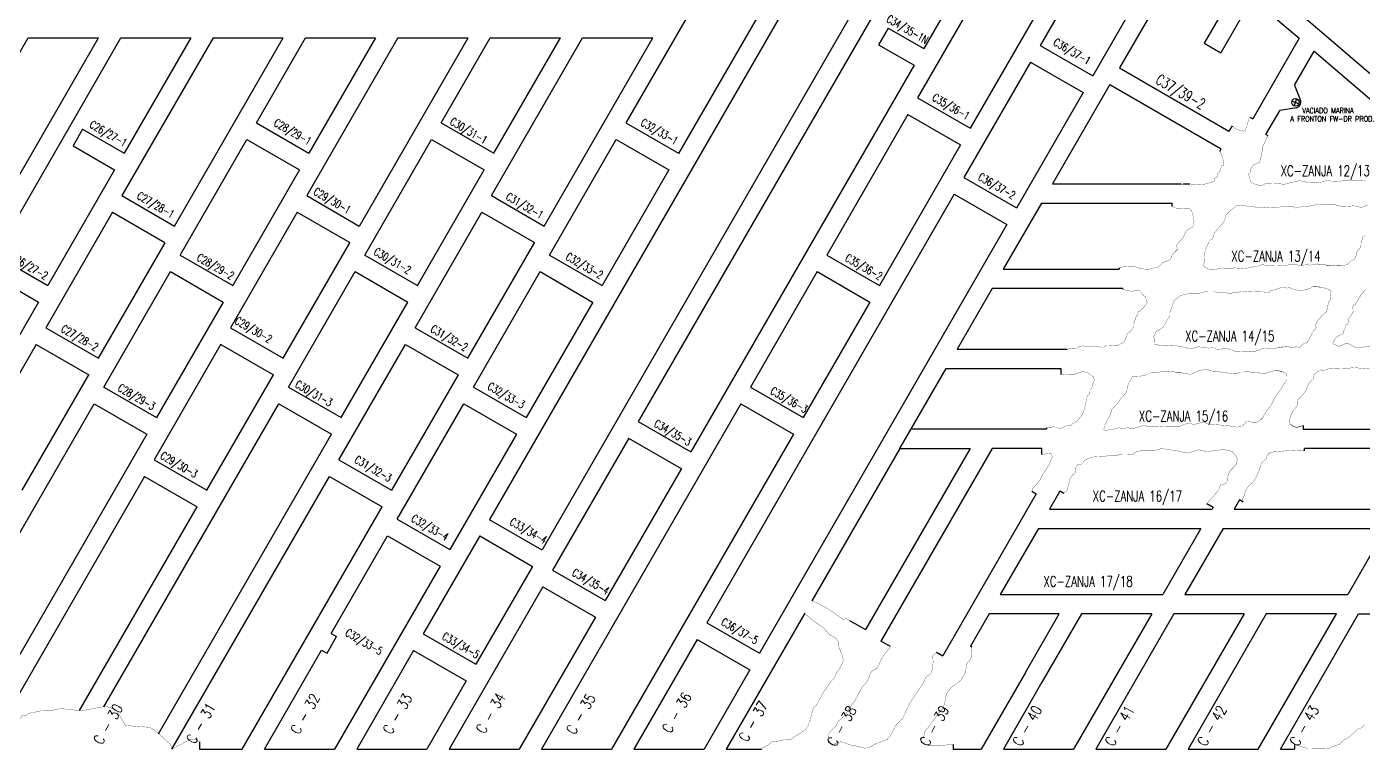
# Model space of a CAD drawing. Header units: millimetres. Extents: x -28 to 1943, y -5245 to 2752.
# Drawn here: x 1267.3 to 1517.8, y 2429.1 to 2564.6 of the extents above; entities that cross this region are included whole.
import ezdxf
from ezdxf.enums import TextEntityAlignment as Align

# ---------------------------------------------------------------- set-up
doc = ezdxf.new("R2010")
doc.units = ezdxf.units.MM
doc.linetypes.add('CONTINUA', pattern=[0])
doc.styles.add('ROMANS', font='romans.shx', dxfattribs={"width": 0.8})

msp = doc.modelspace()

# ---------------------------------------------------------------- linework, layer by layer
for points in [[(1296.342, 2746.615), (1537.438, 2540.119)], [(1296.342, 2746.615), (1537.438, 2540.119)], [(1427.503, 2629.538), (1379.595, 2546.558), (1389.457, 2540.864)], [(1427.503, 2629.538), (1379.595, 2546.558), (1389.457, 2540.864)], [(1436.307, 2621.997), (1389.463, 2540.861)], [(1436.307, 2621.997), (1389.463, 2540.861)], [(1439.088, 2619.615), (1353.987, 2472.216)], [(1439.088, 2619.615), (1353.987, 2472.216)], [(1447.896, 2612.071), (1363.86, 2466.516)], [(1447.896, 2612.071), (1363.86, 2466.516)], [(1450.677, 2609.689), (1381.912, 2490.584)], [(1450.677, 2609.689), (1381.912, 2490.584)], [(1459.485, 2602.146), (1435.442, 2560.503)], [(1459.485, 2602.146), (1435.442, 2560.503)], [(1462.266, 2599.763), (1434.26, 2551.255)], [(1462.266, 2599.763), (1434.26, 2551.255)], [(1471.074, 2592.22), (1444.132, 2545.555)], [(1471.074, 2592.22), (1444.132, 2545.555)], [(1473.856, 2589.837), (1457.25, 2561.076)], [(1473.856, 2589.837), (1457.25, 2561.076)], [(1485.445, 2579.911), (1472.146, 2556.878)], [(1485.445, 2579.911), (1472.146, 2556.878)], [(1477.659, 2573.626), (1467.122, 2555.376)], [(1477.659, 2573.626), (1467.122, 2555.376)], [(1494.253, 2572.367), (1488.001, 2561.538)], [(1494.253, 2572.367), (1488.001, 2561.538)], [(1497.035, 2569.985), (1491.119, 2559.738)], [(1497.035, 2569.985), (1491.119, 2559.738)], [(1497.035, 2569.985), (1505.848, 2562.436)], [(1497.035, 2569.985), (1505.848, 2562.436)], [(1428.774, 2564.353), (1426.974, 2561.235)], [(1428.774, 2564.353), (1426.974, 2561.235)], [(1428.774, 2564.353), (1435.437, 2560.506)], [(1428.774, 2564.353), (1435.437, 2560.506)], [(1250.403, 2532.836), (1267.538, 2562.515)], [(1250.403, 2532.836), (1267.538, 2562.515)], [(1260.293, 2527.126), (1280.724, 2562.515)], [(1260.293, 2527.126), (1280.724, 2562.515)], [(1261.37, 2521.791), (1284.881, 2562.515)], [(1261.37, 2521.791), (1284.881, 2562.515)], [(1267.538, 2562.515), (1280.724, 2562.515)], [(1267.538, 2562.515), (1280.724, 2562.515)], [(1284.881, 2562.515), (1298.033, 2562.515)], [(1284.881, 2562.515), (1298.033, 2562.515)], [(1302.19, 2562.515), (1285.108, 2532.927)], [(1302.19, 2562.515), (1285.108, 2532.927)], [(1298.033, 2562.515), (1285.534, 2540.864)], [(1298.033, 2562.515), (1285.534, 2540.864)], [(1294.982, 2527.227), (1315.355, 2562.515)], [(1294.982, 2527.227), (1315.355, 2562.515)], [(1302.19, 2562.515), (1315.355, 2562.515)], [(1302.19, 2562.515), (1315.355, 2562.515)], [(1310.303, 2546.564), (1319.512, 2562.515)], [(1310.303, 2546.564), (1319.512, 2562.515)], [(1319.512, 2562.515), (1332.674, 2562.515)], [(1319.512, 2562.515), (1332.674, 2562.515)], [(1336.831, 2562.515), (1319.749, 2532.928)], [(1336.831, 2562.515), (1319.749, 2532.928)], [(1332.674, 2562.515), (1320.174, 2540.865)], [(1332.674, 2562.515), (1320.174, 2540.865)], [(1329.624, 2527.226), (1349.997, 2562.515)], [(1329.624, 2527.226), (1349.997, 2562.515)], [(1336.831, 2562.515), (1349.997, 2562.515)], [(1336.831, 2562.515), (1349.997, 2562.515)], [(1344.945, 2546.563), (1354.154, 2562.515)], [(1344.945, 2546.563), (1354.154, 2562.515)], [(1354.154, 2562.515), (1367.318, 2562.515)], [(1354.154, 2562.515), (1367.318, 2562.515)], [(1354.392, 2532.926), (1371.475, 2562.515)], [(1354.392, 2532.926), (1371.475, 2562.515)], [(1354.818, 2540.863), (1367.318, 2562.515)], [(1354.818, 2540.863), (1367.318, 2562.515)], [(1364.274, 2527.221), (1384.65, 2562.515)], [(1364.274, 2527.221), (1384.65, 2562.515)], [(1371.475, 2562.515), (1384.65, 2562.515)], [(1371.475, 2562.515), (1384.65, 2562.515)], [(1426.974, 2561.235), (1433.637, 2557.388)], [(1426.974, 2561.235), (1433.637, 2557.388)], [(1457.244, 2561.079), (1467.122, 2555.376)], [(1457.244, 2561.079), (1467.122, 2555.376)], [(1488.001, 2561.538), (1491.125, 2559.735)], [(1488.001, 2561.538), (1491.125, 2559.735)], [(1505.848, 2562.436), (1497.119, 2547.318)], [(1505.848, 2562.436), (1497.119, 2547.318)], [(1504.925, 2553.639), (1508.629, 2560.054)], [(1504.925, 2553.639), (1508.629, 2560.054)], [(1508.629, 2560.054), (1529.027, 2542.584)], [(1508.629, 2560.054), (1529.027, 2542.584)], [(1433.642, 2557.385), (1391.784, 2484.884)], [(1433.642, 2557.385), (1391.784, 2484.884)], [(1455.45, 2557.958), (1442.95, 2536.307)], [(1455.45, 2557.958), (1442.95, 2536.307)], [(1455.444, 2557.961), (1465.323, 2552.258)], [(1455.444, 2557.961), (1465.323, 2552.258)], [(1470.346, 2553.76), (1459.582, 2535.115)], [(1470.346, 2553.76), (1459.582, 2535.115)], [(1504.925, 2553.639), (1506.05, 2550.787)], [(1504.925, 2553.639), (1506.05, 2550.787)], [(1434.258, 2551.256), (1444.13, 2545.556)], [(1434.258, 2551.256), (1444.13, 2545.556)], [(1465.323, 2552.258), (1452.823, 2530.607)], [(1465.323, 2552.258), (1452.823, 2530.607)], [(1504.863, 2549.767), (1505.377, 2551.069)], [(1504.863, 2549.767), (1505.377, 2551.069)], [(1502.231, 2548.974), (1505.337, 2549.442)], [(1502.231, 2548.974), (1505.337, 2549.442)], [(1505.771, 2550.161), (1504.469, 2550.674)], [(1505.771, 2550.161), (1504.469, 2550.674)], [(1432.46, 2548.137), (1417.249, 2521.791)], [(1432.46, 2548.137), (1417.249, 2521.791)], [(1432.458, 2548.139), (1442.33, 2542.439)], [(1432.458, 2548.139), (1442.33, 2542.439)], [(1277.739, 2545.364), (1275.939, 2542.247)], [(1277.739, 2545.364), (1275.939, 2542.247)], [(1277.739, 2545.364), (1285.534, 2540.864)], [(1277.739, 2545.364), (1285.534, 2540.864)], [(1296.003, 2521.796), (1308.503, 2543.446)], [(1296.003, 2521.796), (1308.503, 2543.446)], [(1330.645, 2521.795), (1343.145, 2543.446)], [(1330.645, 2521.795), (1343.145, 2543.446)], [(1365.295, 2521.79), (1377.795, 2543.441)], [(1365.295, 2521.79), (1377.795, 2543.441)], [(1377.785, 2543.446), (1387.657, 2537.746)], [(1377.785, 2543.446), (1387.657, 2537.746)], [(1275.939, 2542.247), (1283.734, 2537.746)], [(1275.939, 2542.247), (1283.734, 2537.746)], [(1442.332, 2542.437), (1427.121, 2516.092)], [(1442.332, 2542.437), (1427.121, 2516.092)], [(1283.734, 2537.747), (1271.234, 2516.096)], [(1283.734, 2537.747), (1271.234, 2516.096)], [(1318.374, 2537.747), (1305.874, 2516.096)], [(1318.374, 2537.747), (1305.874, 2516.096)], [(1340.518, 2516.095), (1353.018, 2537.746)], [(1340.518, 2516.095), (1353.018, 2537.746)], [(1387.663, 2537.743), (1375.163, 2516.093)], [(1387.663, 2537.743), (1375.163, 2516.093)], [(1442.95, 2536.307), (1452.817, 2530.611)], [(1442.95, 2536.307), (1452.817, 2530.611)], [(1285.108, 2532.927), (1294.971, 2527.233)], [(1285.108, 2532.927), (1294.971, 2527.233)], [(1354.38, 2532.933), (1364.253, 2527.233)], [(1354.38, 2532.933), (1364.253, 2527.233)], [(1441.15, 2533.19), (1394.756, 2452.833)], [(1441.15, 2533.19), (1394.756, 2452.833)], [(1441.15, 2533.19), (1451.017, 2527.493)], [(1441.15, 2533.19), (1451.017, 2527.493)], [(1457.504, 2531.515), (1450.345, 2519.115)], [(1457.504, 2531.515), (1450.345, 2519.115)], [(1283.308, 2529.81), (1270.809, 2508.16)], [(1283.308, 2529.81), (1270.809, 2508.16)], [(1283.308, 2529.81), (1293.173, 2524.114)], [(1283.308, 2529.81), (1293.173, 2524.114)], [(1317.949, 2529.81), (1305.449, 2508.16)], [(1317.949, 2529.81), (1305.449, 2508.16)], [(1340.093, 2508.159), (1352.592, 2529.808)], [(1340.093, 2508.159), (1352.592, 2529.808)], [(1352.58, 2529.815), (1362.453, 2524.115)], [(1352.58, 2529.815), (1362.453, 2524.115)], [(1451.023, 2527.489), (1404.629, 2447.133)], [(1451.023, 2527.489), (1404.629, 2447.133)], [(1280.683, 2502.459), (1293.182, 2524.109)], [(1280.683, 2502.459), (1293.182, 2524.109)], [(1315.324, 2502.459), (1327.824, 2524.109)], [(1315.324, 2502.459), (1327.824, 2524.109)], [(1349.974, 2502.454), (1362.474, 2524.103)], [(1349.974, 2502.454), (1362.474, 2524.103)], [(1261.362, 2521.796), (1271.234, 2516.096)], [(1261.362, 2521.796), (1271.234, 2516.096)], [(1330.644, 2521.796), (1340.516, 2516.096)], [(1330.644, 2521.796), (1340.516, 2516.096)], [(1417.247, 2521.793), (1427.12, 2516.093)], [(1417.247, 2521.793), (1427.12, 2516.093)], [(1259.562, 2518.678), (1269.434, 2512.978)], [(1259.562, 2518.678), (1269.434, 2512.978)], [(1281.703, 2497.027), (1294.203, 2518.678)], [(1281.703, 2497.027), (1294.203, 2518.678)], [(1316.345, 2497.027), (1328.845, 2518.677)], [(1316.345, 2497.027), (1328.845, 2518.677)], [(1328.844, 2518.678), (1338.716, 2512.978)], [(1328.844, 2518.678), (1338.716, 2512.978)], [(1350.995, 2497.021), (1363.495, 2518.672)], [(1350.995, 2497.021), (1363.495, 2518.672)], [(1415.449, 2518.674), (1402.949, 2497.023)], [(1415.449, 2518.674), (1402.949, 2497.023)], [(1415.447, 2518.675), (1425.32, 2512.975)], [(1415.447, 2518.675), (1425.32, 2512.975)], [(1450.344, 2519.115), (1472.043, 2519.115)], [(1450.344, 2519.115), (1472.043, 2519.115)], [(1472.043, 2519.363), (1472.043, 2519.115)], [(1472.043, 2519.363), (1472.043, 2519.115)], [(1448.266, 2515.515), (1441.684, 2504.115)], [(1448.266, 2515.515), (1441.684, 2504.115)], [(1269.434, 2512.978), (1256.934, 2491.328)], [(1269.434, 2512.978), (1256.934, 2491.328)], [(1304.074, 2512.979), (1291.574, 2491.328)], [(1304.074, 2512.979), (1291.574, 2491.328)], [(1326.218, 2491.327), (1338.718, 2512.977)], [(1326.218, 2491.327), (1338.718, 2512.977)], [(1373.363, 2512.975), (1360.863, 2491.324)], [(1373.363, 2512.975), (1360.863, 2491.324)], [(1425.321, 2512.974), (1412.821, 2491.323)], [(1425.321, 2512.974), (1412.821, 2491.323)], [(1340.091, 2508.16), (1349.964, 2502.46)], [(1340.091, 2508.16), (1349.964, 2502.46)], [(1269.009, 2505.042), (1256.509, 2483.393)], [(1269.009, 2505.042), (1256.509, 2483.393)], [(1303.649, 2505.043), (1291.15, 2483.393)], [(1303.649, 2505.043), (1291.15, 2483.393)], [(1325.794, 2483.392), (1338.293, 2505.041)], [(1325.794, 2483.392), (1338.293, 2505.041)], [(1338.291, 2505.042), (1348.164, 2499.342)], [(1338.291, 2505.042), (1348.164, 2499.342)], [(1441.683, 2504.115), (1462.313, 2504.115)], [(1441.683, 2504.115), (1462.313, 2504.115)], [(1459.908, 2504.157), (1459.908, 2504.115)], [(1459.908, 2504.157), (1459.908, 2504.115)], [(1266.383, 2477.692), (1278.883, 2499.342)], [(1266.383, 2477.692), (1278.883, 2499.342)], [(1301.025, 2477.692), (1313.524, 2499.341)], [(1301.025, 2477.692), (1313.524, 2499.341)], [(1335.675, 2477.687), (1348.174, 2499.336)], [(1335.675, 2477.687), (1348.174, 2499.336)], [(1430.946, 2485.515), (1439.605, 2500.515)], [(1430.946, 2485.515), (1439.605, 2500.515)], [(1439.605, 2500.515), (1461.208, 2500.515)], [(1439.605, 2500.515), (1461.208, 2500.515)], [(1461.208, 2499.413), (1461.208, 2500.515)], [(1461.208, 2499.413), (1461.208, 2500.515)], [(1281.703, 2497.027), (1291.575, 2491.327)], [(1281.703, 2497.027), (1291.575, 2491.327)], [(1316.344, 2497.027), (1326.216, 2491.327)], [(1316.344, 2497.027), (1326.216, 2491.327)], [(1402.947, 2497.024), (1412.82, 2491.324)], [(1402.947, 2497.024), (1412.82, 2491.324)], [(1242.506, 2429.135), (1279.903, 2493.909)], [(1242.506, 2429.135), (1279.903, 2493.909)], [(1279.903, 2493.91), (1289.775, 2488.21)], [(1279.903, 2493.91), (1289.775, 2488.21)], [(1281.739, 2437.088), (1314.545, 2493.909)], [(1281.739, 2437.088), (1314.545, 2493.909)], [(1314.544, 2493.91), (1324.416, 2488.21)], [(1314.544, 2493.91), (1324.416, 2488.21)], [(1336.695, 2472.253), (1349.195, 2493.904)], [(1336.695, 2472.253), (1349.195, 2493.904)], [(1401.149, 2493.905), (1363.755, 2429.136)], [(1401.149, 2493.905), (1363.755, 2429.136)], [(1401.147, 2493.907), (1411.02, 2488.207)], [(1401.147, 2493.907), (1411.02, 2488.207)], [(1381.907, 2490.587), (1391.78, 2484.887)], [(1381.907, 2490.587), (1391.78, 2484.887)], [(1289.774, 2488.21), (1255.963, 2429.647)], [(1289.774, 2488.21), (1255.963, 2429.647)], [(1291.969, 2432.005), (1324.418, 2488.209)], [(1291.969, 2432.005), (1324.418, 2488.209)], [(1359.063, 2488.207), (1346.563, 2466.556)], [(1359.063, 2488.207), (1346.563, 2466.556)], [(1380.112, 2487.466), (1365.812, 2462.698)], [(1380.112, 2487.466), (1365.812, 2462.698)], [(1411.021, 2488.206), (1376.918, 2429.136)], [(1411.021, 2488.206), (1376.918, 2429.136)], [(1380.107, 2487.469), (1389.98, 2481.769)], [(1380.107, 2487.469), (1389.98, 2481.769)], [(1325.792, 2483.393), (1335.665, 2477.693)], [(1325.792, 2483.393), (1335.665, 2477.693)], [(1430.946, 2485.515), (1414.449, 2456.943)], [(1430.946, 2485.515), (1414.449, 2456.943)], [(1444.109, 2485.515), (1424.49, 2451.535)], [(1444.109, 2485.515), (1424.49, 2451.535)], [(1448.266, 2485.515), (1427.408, 2449.388)], [(1448.266, 2485.515), (1427.408, 2449.388)], [(1430.946, 2485.515), (1444.109, 2485.515)], [(1430.946, 2485.515), (1444.109, 2485.515)], [(1389.984, 2481.766), (1375.684, 2456.998)], [(1389.984, 2481.766), (1375.684, 2456.998)], [(1289.35, 2480.275), (1260.61, 2430.495)], [(1289.35, 2480.275), (1260.61, 2430.495)], [(1323.992, 2480.275), (1333.865, 2474.575)], [(1323.992, 2480.275), (1333.865, 2474.575)], [(1277.172, 2436.376), (1299.225, 2474.574)], [(1277.172, 2436.376), (1299.225, 2474.574)], [(1307.645, 2429.136), (1333.875, 2474.569)], [(1307.645, 2429.136), (1333.875, 2474.569)], [(1336.685, 2472.259), (1346.557, 2466.559)], [(1336.685, 2472.259), (1346.557, 2466.559)], [(1353.982, 2472.219), (1363.855, 2466.519)], [(1353.982, 2472.219), (1363.855, 2466.519)], [(1324.32, 2450.819), (1334.895, 2469.135)], [(1324.32, 2450.819), (1334.895, 2469.135)], [(1334.885, 2469.141), (1344.757, 2463.441)], [(1334.885, 2469.141), (1344.757, 2463.441)], [(1352.187, 2469.098), (1341.587, 2450.738)], [(1352.187, 2469.098), (1341.587, 2450.738)], [(1352.182, 2469.101), (1362.055, 2463.401)], [(1352.182, 2469.101), (1362.055, 2463.401)], [(1456.925, 2470.515), (1449.766, 2458.115)], [(1456.925, 2470.515), (1449.766, 2458.115)], [(1344.763, 2463.438), (1324.958, 2429.136)], [(1344.763, 2463.438), (1324.958, 2429.136)], [(1362.06, 2463.398), (1351.46, 2445.039)], [(1362.06, 2463.398), (1351.46, 2445.039)], [(1365.807, 2462.7), (1375.68, 2457)], [(1365.807, 2462.7), (1375.68, 2457)], [(1364.012, 2459.58), (1346.435, 2429.136)], [(1364.012, 2459.58), (1346.435, 2429.136)], [(1364.012, 2459.58), (1373.884, 2453.88)], [(1364.012, 2459.58), (1373.884, 2453.88)], [(1449.766, 2458.115), (1480.25, 2458.115)], [(1449.766, 2458.115), (1480.25, 2458.115)], [(1373.884, 2453.88), (1359.598, 2429.136)], [(1373.884, 2453.88), (1359.598, 2429.136)], [(1413.113, 2454.628), (1398.395, 2429.137)], [(1413.113, 2454.628), (1398.395, 2429.137)], [(1421.509, 2453.256), (1424.49, 2451.535)], [(1421.509, 2453.256), (1424.49, 2451.535)], [(1447.688, 2454.515), (1444.177, 2448.434)], [(1447.688, 2454.515), (1444.177, 2448.434)], [(1460.851, 2454.515), (1447.688, 2454.515)], [(1460.851, 2454.515), (1447.688, 2454.515)], [(1454.478, 2443.478), (1460.851, 2454.515)], [(1454.478, 2443.478), (1460.851, 2454.515)], [(1465.007, 2454.515), (1457.596, 2441.678)], [(1465.007, 2454.515), (1457.596, 2441.678)], [(1478.176, 2454.515), (1463.521, 2429.137)], [(1478.176, 2454.515), (1463.521, 2429.137)], [(1478.176, 2454.515), (1465.007, 2454.515)], [(1478.176, 2454.515), (1465.007, 2454.515)], [(1482.329, 2454.515), (1467.677, 2429.137)], [(1482.329, 2454.515), (1467.677, 2429.137)], [(1324.31, 2450.825), (1325.36, 2450.219)], [(1324.31, 2450.825), (1325.36, 2450.219)], [(1341.582, 2450.741), (1351.455, 2445.041)], [(1341.582, 2450.741), (1351.455, 2445.041)], [(1394.756, 2452.834), (1404.628, 2447.134)], [(1394.756, 2452.834), (1404.628, 2447.134)], [(1394.756, 2452.833), (1404.628, 2447.134)], [(1394.756, 2452.833), (1404.628, 2447.134)], [(1323.56, 2447.101), (1325.36, 2450.219)], [(1323.56, 2447.101), (1325.36, 2450.219)], [(1392.956, 2449.716), (1381.075, 2429.137)], [(1392.956, 2449.716), (1381.075, 2429.137)], [(1392.956, 2449.716), (1402.828, 2444.016)], [(1392.956, 2449.716), (1402.828, 2444.016)], [(1392.956, 2449.716), (1402.828, 2444.016)], [(1392.956, 2449.716), (1402.828, 2444.016)], [(1429.187, 2448.361), (1427.408, 2449.388)], [(1429.187, 2448.361), (1427.408, 2449.388)], [(1444.467, 2448.266), (1444.177, 2448.434)], [(1444.467, 2448.266), (1444.177, 2448.434)], [(1311.802, 2429.136), (1322.52, 2447.701)], [(1311.802, 2429.136), (1322.52, 2447.701)], [(1322.51, 2447.708), (1323.56, 2447.101)], [(1322.51, 2447.708), (1323.56, 2447.101)], [(1339.787, 2447.621), (1329.115, 2429.136)], [(1339.787, 2447.621), (1329.115, 2429.136)], [(1339.782, 2447.624), (1349.655, 2441.924)], [(1339.782, 2447.624), (1349.655, 2441.924)], [(1437.821, 2447.303), (1438.981, 2446.634)], [(1437.821, 2447.303), (1438.981, 2446.634)], [(1402.829, 2444.016), (1394.239, 2429.137)], [(1402.829, 2444.016), (1394.239, 2429.137)], [(1454.478, 2443.478), (1446.199, 2429.137)], [(1454.478, 2443.478), (1446.199, 2429.137)], [(1349.66, 2441.921), (1342.278, 2429.136)], [(1349.66, 2441.921), (1342.278, 2429.136)], [(1457.596, 2441.678), (1450.356, 2429.137)], [(1457.596, 2441.678), (1450.356, 2429.137)], [(1299.676, 2430.496), (1299.676, 2429.136)], [(1299.676, 2430.496), (1299.676, 2429.136)], [(1299.676, 2429.136), (1307.645, 2429.136)], [(1299.676, 2429.136), (1307.645, 2429.136)], [(1311.802, 2429.136), (1324.958, 2429.136)], [(1311.802, 2429.136), (1324.958, 2429.136)], [(1329.115, 2429.136), (1342.278, 2429.136)], [(1329.115, 2429.136), (1342.278, 2429.136)], [(1346.435, 2429.136), (1359.598, 2429.136)], [(1346.435, 2429.136), (1359.598, 2429.136)], [(1363.755, 2429.136), (1376.918, 2429.136)], [(1363.755, 2429.136), (1376.918, 2429.136)], [(1381.075, 2429.137), (1394.239, 2429.137)], [(1381.075, 2429.137), (1394.239, 2429.137)], [(1398.395, 2429.137), (1404.993, 2429.137)], [(1398.395, 2429.137), (1404.993, 2429.137)], [(1404.993, 2429.193), (1404.993, 2429.137)], [(1404.993, 2429.193), (1404.993, 2429.137)], [(1440.971, 2430.016), (1440.971, 2429.137)], [(1440.971, 2430.016), (1440.971, 2429.137)], [(1440.971, 2429.137), (1446.199, 2429.137)], [(1440.971, 2429.137), (1446.199, 2429.137)], [(1450.356, 2429.137), (1463.521, 2429.137)], [(1450.356, 2429.137), (1463.521, 2429.137)], [(1467.677, 2429.137), (1480.844, 2429.137)], [(1467.677, 2429.137), (1480.844, 2429.137)]]:
    msp.add_lwpolyline(points)
at = {"linetype": 'Continuous'}
for points in [[(1472.144, 2556.879), (1492.66, 2545.034)], [(1472.144, 2556.879), (1492.66, 2545.034)], [(1470.344, 2553.761), (1491.182, 2541.73)], [(1470.344, 2553.761), (1491.182, 2541.73)], [(1499.578, 2544.378), (1502.231, 2548.974)], [(1499.578, 2544.378), (1502.231, 2548.974)], [(1493.242, 2546.042), (1492.66, 2545.034)], [(1493.242, 2546.042), (1492.66, 2545.034)], [(1496.593, 2547.621), (1497.119, 2547.318)], [(1496.593, 2547.621), (1497.119, 2547.318)], [(1500.012, 2544.128), (1499.578, 2544.378)], [(1500.012, 2544.128), (1499.578, 2544.378)], [(1490.915, 2541.267), (1491.182, 2541.73)], [(1490.915, 2541.267), (1491.182, 2541.73)], [(1459.582, 2535.115), (1483.689, 2535.115)], [(1459.582, 2535.115), (1483.689, 2535.115)], [(1483.689, 2535.03), (1483.689, 2535.115)], [(1483.689, 2535.03), (1483.689, 2535.115)], [(1484.081, 2535.115), (1485.335, 2535.115)], [(1484.081, 2535.115), (1485.335, 2535.115)], [(1457.504, 2531.515), (1481.981, 2531.515)], [(1457.504, 2531.515), (1481.981, 2531.515)], [(1481.981, 2530.899), (1481.981, 2531.515)], [(1481.981, 2530.899), (1481.981, 2531.515)], [(1472.768, 2515.515), (1448.266, 2515.515)], [(1472.768, 2515.515), (1448.266, 2515.515)], [(1472.768, 2515.36), (1472.768, 2515.515)], [(1472.768, 2515.36), (1472.768, 2515.515)], [(1458.477, 2489.115), (1433.024, 2489.115)], [(1458.477, 2489.115), (1433.024, 2489.115)], [(1458.477, 2489.354), (1458.477, 2489.115)], [(1458.477, 2489.354), (1458.477, 2489.115)], [(1506.564, 2489.806), (1506.564, 2489.115)], [(1506.564, 2489.806), (1506.564, 2489.115)], [(1506.564, 2489.115), (1519.095, 2489.115)], [(1506.564, 2489.115), (1519.095, 2489.115)], [(1457.584, 2485.515), (1448.266, 2485.515)], [(1457.584, 2485.515), (1448.266, 2485.515)], [(1457.584, 2484.385), (1457.584, 2485.515)], [(1457.584, 2484.385), (1457.584, 2485.515)], [(1506.82, 2485.083), (1506.82, 2485.515)], [(1519.856, 2485.515), (1506.82, 2485.515)], [(1506.82, 2485.083), (1506.82, 2485.515)], [(1519.856, 2485.515), (1506.82, 2485.515)], [(1294.469, 2429.136), (1323.994, 2480.274)], [(1294.469, 2429.136), (1323.994, 2480.274)], [(1456.517, 2477.008), (1438.981, 2446.634)], [(1456.517, 2477.008), (1438.981, 2446.634)], [(1455.703, 2477.478), (1456.517, 2477.008)], [(1455.703, 2477.478), (1456.517, 2477.008)], [(1460.976, 2477.53), (1459.004, 2474.115)], [(1460.976, 2477.53), (1459.004, 2474.115)], [(1461.726, 2477.097), (1460.976, 2477.53)], [(1461.726, 2477.097), (1460.976, 2477.53)], [(1494.655, 2475.865), (1493.645, 2474.115)], [(1494.655, 2475.865), (1493.645, 2474.115)], [(1495.341, 2475.469), (1494.655, 2475.865)], [(1495.341, 2475.469), (1494.655, 2475.865)], [(1459.004, 2474.115), (1489.488, 2474.115)], [(1459.004, 2474.115), (1489.488, 2474.115)], [(1488.512, 2475.193), (1489.711, 2474.501)], [(1488.512, 2475.193), (1489.711, 2474.501)], [(1489.711, 2474.501), (1489.488, 2474.115)], [(1489.711, 2474.501), (1489.488, 2474.115)], [(1493.645, 2474.115), (1524.138, 2474.115)], [(1493.645, 2474.115), (1524.138, 2474.115)], [(1456.925, 2470.515), (1487.409, 2470.515)], [(1456.925, 2470.515), (1487.409, 2470.515)], [(1487.409, 2470.515), (1480.25, 2458.115)], [(1487.409, 2470.515), (1480.25, 2458.115)], [(1491.566, 2470.515), (1484.407, 2458.115)], [(1491.566, 2470.515), (1484.407, 2458.115)], [(1491.566, 2470.515), (1522.059, 2470.515)], [(1491.566, 2470.515), (1522.059, 2470.515)], [(1522.059, 2470.515), (1514.946, 2458.115)], [(1522.059, 2470.515), (1514.946, 2458.115)], [(1484.407, 2458.115), (1514.946, 2458.115)], [(1484.407, 2458.115), (1514.946, 2458.115)], [(1495.496, 2454.515), (1480.844, 2429.137)], [(1495.496, 2454.515), (1480.844, 2429.137)], [(1495.496, 2454.515), (1482.329, 2454.515)], [(1495.496, 2454.515), (1482.329, 2454.515)], [(1499.653, 2454.515), (1485.001, 2429.137)], [(1499.653, 2454.515), (1485.001, 2429.137)], [(1498.161, 2429.138), (1512.813, 2454.515)], [(1498.161, 2429.138), (1512.813, 2454.515)], [(1512.813, 2454.515), (1499.653, 2454.515)], [(1512.813, 2454.515), (1499.653, 2454.515)], [(1502.318, 2429.138), (1516.97, 2454.515)], [(1502.318, 2429.138), (1516.97, 2454.515)], [(1516.97, 2454.515), (1525.56, 2454.515)], [(1516.97, 2454.515), (1525.56, 2454.515)], [(1485.001, 2429.138), (1498.161, 2429.138)], [(1485.001, 2429.138), (1498.161, 2429.138)], [(1502.318, 2429.138), (1504.931, 2429.138)], [(1502.318, 2429.138), (1504.931, 2429.138)], [(1504.931, 2429.982), (1504.931, 2429.138)], [(1504.931, 2429.982), (1504.931, 2429.138)]]:
    msp.add_lwpolyline(points, dxfattribs=at)
msp.add_lwpolyline([(1505.2, 2549.421, 0.5045119), (1506.05, 2550.787)], format="xyb")
msp.add_lwpolyline([(1505.2, 2549.421, 0.5045119), (1506.05, 2550.787)], format="xyb")
at = {"linetype": 'CONTINUA'}
for points in [[(1310.303, 2546.564), (1320.175, 2540.864)], [(1310.303, 2546.564), (1320.175, 2540.864)], [(1344.944, 2546.564), (1354.816, 2540.864)], [(1344.944, 2546.564), (1354.816, 2540.864)], [(1308.503, 2543.446), (1318.375, 2537.746)], [(1308.503, 2543.446), (1318.375, 2537.746)], [(1343.144, 2543.446), (1353.016, 2537.746)], [(1343.144, 2543.446), (1353.016, 2537.746)], [(1319.739, 2532.933), (1329.612, 2527.233)], [(1319.739, 2532.933), (1329.612, 2527.233)], [(1317.939, 2529.815), (1327.812, 2524.115)], [(1317.939, 2529.815), (1327.812, 2524.115)], [(1296.003, 2521.796), (1305.875, 2516.096)], [(1296.003, 2521.796), (1305.875, 2516.096)], [(1365.285, 2521.796), (1375.157, 2516.096)], [(1365.285, 2521.796), (1375.157, 2516.096)], [(1294.203, 2518.678), (1304.075, 2512.978)], [(1294.203, 2518.678), (1304.075, 2512.978)], [(1363.485, 2518.678), (1373.357, 2512.978)], [(1363.485, 2518.678), (1373.357, 2512.978)], [(1270.809, 2508.16), (1280.682, 2502.46)], [(1270.809, 2508.16), (1280.682, 2502.46)], [(1305.45, 2508.16), (1315.323, 2502.46)], [(1305.45, 2508.16), (1315.323, 2502.46)], [(1269.009, 2505.042), (1278.882, 2499.342)], [(1269.009, 2505.042), (1278.882, 2499.342)], [(1303.65, 2505.042), (1313.523, 2499.342)], [(1303.65, 2505.042), (1313.523, 2499.342)], [(1350.995, 2497.021), (1360.868, 2491.321)], [(1350.995, 2497.021), (1360.868, 2491.321)], [(1349.185, 2493.91), (1359.057, 2488.21)], [(1349.185, 2493.91), (1359.057, 2488.21)], [(1291.151, 2483.393), (1301.024, 2477.693)], [(1291.151, 2483.393), (1301.024, 2477.693)], [(1289.351, 2480.275), (1299.224, 2474.575)], [(1289.351, 2480.275), (1299.224, 2474.575)]]:
    msp.add_lwpolyline(points, dxfattribs=at)
at = {"color": 5, "linetype": 'Continuous', "const_width": 0.05}
for points in [[(1493.242, 2546.042), (1493.983, 2545.402), (1494.748, 2545.181), (1495.426, 2545.015), (1495.677, 2545.216), (1495.911, 2545.728), (1496.204, 2546.72), (1496.419, 2547.29), (1496.593, 2547.621)], [(1500.012, 2544.128), (1499.706, 2543.806), (1499.483, 2543.11), (1498.959, 2542.1), (1498.939, 2541.482), (1498.793, 2540.833), (1498.698, 2540.355), (1498.373, 2539.159), (1497.234, 2538.682), (1496.747, 2537.955), (1496.727, 2537.196), (1496.302, 2537.04)], [(1490.515, 2536.533), (1490.594, 2537.097), (1491.071, 2537.649), (1491.236, 2538.534), (1491.715, 2538.694), (1491.572, 2539.56), (1491.351, 2540.437), (1490.915, 2541.267)], [(1487.118, 2535.017), (1488.143, 2535.102), (1488.959, 2535.321), (1489.546, 2535.481), (1489.973, 2535.715), (1489.945, 2536.115), (1490.515, 2536.533)], [(1496.302, 2537.04), (1496.493, 2536.391), (1496.579, 2536.006), (1496.783, 2535.456), (1497.327, 2535.156), (1497.881, 2534.959), (1498.362, 2534.854), (1498.99, 2534.797)], [(1487.118, 2535.017), (1485.93, 2535.089), (1484.292, 2535.161), (1483.689, 2535.03)], [(1518.203, 2535.757), (1517.116, 2535.679), (1516.571, 2535.85), (1515.555, 2535.667), (1514.919, 2535.759), (1514.182, 2535.791), (1513.238, 2535.543), (1511.903, 2535.615), (1511.015, 2535.814), (1510.295, 2535.525), (1509.082, 2535.348), (1508.46, 2535.317), (1507.812, 2535.303), (1505.916, 2535.756), (1505.586, 2535.644), (1504.555, 2535.436), (1503.608, 2535.225), (1503.084, 2535.063), (1501.04, 2535.24), (1499.597, 2535.204), (1499.282, 2535.088), (1498.99, 2534.797)], [(1485.247, 2530.5), (1484.712, 2530.527), (1483.299, 2530.442), (1483.026, 2530.463), (1482.256, 2530.814), (1481.981, 2530.899)], [(1498.888, 2530.609), (1496.973, 2530.87), (1494.607, 2531.155), (1493.865, 2530.946), (1493.367, 2530.466), (1492.49, 2529.732), (1492.079, 2529.258), (1491.946, 2528.612), (1491.843, 2528.306), (1491.555, 2527.88), (1490.119, 2526.128), (1489.946, 2526.018), (1489.599, 2524.864), (1489.093, 2524.625)], [(1498.888, 2530.609), (1500.684, 2530.756), (1500.863, 2530.627), (1502.598, 2530.864), (1502.739, 2530.785), (1503.847, 2530.972), (1504.357, 2530.951), (1504.799, 2530.819), (1505.133, 2530.598), (1506.716, 2530.99), (1507.447, 2530.939), (1508.876, 2531.207), (1509.142, 2531.155), (1509.691, 2531.296), (1510.104, 2531.211), (1510.616, 2531.211), (1511.614, 2531.214), (1512.637, 2531.205), (1512.996, 2531.082), (1513.932, 2530.888), (1514.523, 2530.907), (1515.272, 2530.944), (1515.92, 2531.026), (1516.297, 2530.975), (1516.797, 2530.873), (1517.334, 2530.724), (1517.549, 2530.711), (1518.672, 2531.198)], [(1485.912, 2527.318), (1486.123, 2528.139), (1486.04, 2528.502), (1485.926, 2529.134), (1485.789, 2529.723), (1485.499, 2530.326), (1485.247, 2530.5)], [(1485.912, 2527.318), (1485.924, 2527.154), (1484.944, 2526.515), (1484.615, 2526.293), (1483.979, 2524.87), (1483.815, 2524.761), (1482.79, 2523.649), (1483.006, 2522.855), (1482.616, 2522.472), (1482.138, 2521.879), (1481.605, 2520.911), (1480.985, 2520.606), (1480.332, 2520.423), (1479.785, 2519.928), (1479.349, 2519.49), (1478.603, 2519.37), (1477.685, 2519.133), (1476.766, 2519.167), (1476.119, 2519.251), (1474.547, 2519.748), (1474.366, 2519.658), (1472.843, 2519.551), (1472.043, 2519.363)], [(1489.093, 2524.625), (1488.581, 2523.585), (1488.232, 2522.677), (1488.051, 2522.047), (1488.118, 2521.681), (1488.062, 2520.606), (1487.88, 2520.111), (1487.948, 2519.748), (1488.081, 2519.542), (1488.208, 2519.452), (1489.306, 2519.016), (1489.765, 2519.023), (1491.377, 2519.374), (1491.684, 2519.339)], [(1518.211, 2525.492), (1517.809, 2525.166), (1517.77, 2525.148), (1517.42, 2523.987), (1517.381, 2523.252), (1517.235, 2523.195), (1517.185, 2523.015), (1516.905, 2522.757), (1516.714, 2522.595), (1516.496, 2521.923), (1516.516, 2521.791), (1516.357, 2521.349), (1516.082, 2520.998), (1516.027, 2520.967), (1515.499, 2520.626), (1514.82, 2519.997), (1514.767, 2519.95), (1513.644, 2519.803), (1512.682, 2519.884), (1512.03, 2519.731), (1510.626, 2519.965), (1509.144, 2520.102)], [(1513.504, 2519.839), (1513.241, 2519.909), (1512.617, 2519.864), (1511.75, 2519.731), (1511.407, 2519.776), (1510.407, 2520), (1509.634, 2520.029), (1509.213, 2520.139), (1508.328, 2519.978), (1507.952, 2519.89), (1507.321, 2519.979), (1506.143, 2519.83), (1505.138, 2520.018), (1505.092, 2520), (1504.42, 2520.092), (1504.286, 2520.039), (1503.264, 2519.841), (1502.959, 2519.876), (1501.64, 2519.792), (1500.409, 2519.823), (1500.203, 2519.797), (1499.249, 2519.926), (1498.822, 2519.97), (1498.522, 2519.87), (1497.924, 2519.66), (1497.746, 2519.712), (1497.072, 2519.493), (1496.932, 2519.564), (1495.754, 2519.263), (1495.552, 2519.227), (1494.298, 2519.348), (1493.518, 2519.376), (1493.413, 2519.341), (1492.553, 2519.334), (1491.684, 2519.339)], [(1492.943, 2514.551), (1493.686, 2514.847), (1494.281, 2514.735), (1494.97, 2515.041), (1495.097, 2515.052), (1496.07, 2514.925), (1497.111, 2514.857), (1498.206, 2514.881), (1498.92, 2514.927), (1499.549, 2514.778), (1500.186, 2514.83), (1500.591, 2515.154), (1501.145, 2515.277), (1501.506, 2515.35), (1502.448, 2515.724), (1502.498, 2515.752), (1502.856, 2515.709), (1503.544, 2515.591), (1504.032, 2515.66), (1504.862, 2515.309), (1505.359, 2515.232), (1506.454, 2515.11), (1507.276, 2515.372), (1508.013, 2515.559), (1508.278, 2515.868), (1508.771, 2515.963), (1509.595, 2515.744), (1510.005, 2515.768)], [(1508.478, 2515.912), (1510.03, 2515.765), (1511.382, 2515.343), (1511.741, 2515.06), (1511.819, 2514.944), (1511.599, 2514.219), (1511.738, 2513.727), (1511.752, 2513.651), (1511.667, 2513.41), (1511.548, 2513.312), (1511.326, 2512.894), (1511.193, 2512.33), (1511.158, 2511.935), (1510.977, 2511.335), (1510.826, 2511.095), (1510.772, 2510.953), (1510.545, 2510.714), (1510.369, 2510.588), (1510.017, 2510.444), (1509.871, 2510.131), (1509.626, 2509.815), (1509.323, 2509.576), (1508.889, 2508.751), (1508.995, 2508.218), (1508.806, 2507.784), (1508.676, 2507.682), (1508.471, 2507.579), (1508.02, 2506.636), (1507.866, 2506.384), (1507.721, 2506.008), (1507.477, 2505.644), (1507.231, 2505.383), (1506.577, 2505.104), (1506.129, 2504.745), (1505.945, 2504.491), (1505.208, 2504.571)], [(1472.768, 2515.36), (1473.608, 2515.116), (1474.307, 2514.972), (1475.434, 2515.152), (1475.969, 2515.053), (1476.362, 2514.467), (1476.997, 2513.941), (1477.322, 2512.836), (1476.871, 2512.234), (1476.634, 2511.876), (1476.258, 2511.611), (1475.96, 2511.228), (1475.65, 2511.191), (1475.439, 2510.468), (1475.278, 2510.337), (1474.972, 2509.41), (1474.731, 2508.925), (1474.712, 2508.242), (1474.218, 2507.489), (1473.887, 2507.29), (1473.569, 2506.958), (1473.401, 2506.377), (1472.917, 2505.457), (1472.241, 2505.059), (1471.799, 2504.87), (1471.196, 2504.868), (1470.234, 2504.802), (1469.601, 2504.779), (1469.188, 2504.489), (1468.805, 2504.476), (1467.333, 2504.75), (1467.266, 2504.72), (1466.786, 2504.585), (1465.695, 2504.712), (1465.234, 2504.751), (1464.656, 2504.651), (1464.152, 2504.294), (1463.154, 2504.317), (1462.229, 2504.095), (1459.908, 2504.157)], [(1492.943, 2514.551), (1491.318, 2514.822), (1490.957, 2514.668), (1489.846, 2514.92), (1488.264, 2514.911), (1486.967, 2514.574), (1485.399, 2514.556), (1485.049, 2514.703), (1484.649, 2514.368), (1483.913, 2514.285), (1483.397, 2514.07), (1482.321, 2513.245), (1482.357, 2513.143), (1482.12, 2512.578), (1481.899, 2511.762), (1481.547, 2511.062), (1481.528, 2510.296), (1481.371, 2510.069), (1480.883, 2509.256), (1480.736, 2508.872), (1480.348, 2508.284), (1479.014, 2507.436), (1478.697, 2506.796), (1478.525, 2506.36), (1478.747, 2505.934), (1478.725, 2505.074), (1479.423, 2504.901), (1480.109, 2504.731), (1482.078, 2504.824), (1483.594, 2504.669), (1485.521, 2504.16)], [(1513.48, 2504.792), (1513.216, 2504.68), (1512.526, 2505.027), (1512.304, 2505.046), (1512.216, 2505.285), (1512.142, 2505.314), (1512.312, 2505.654), (1512.385, 2505.833), (1512.809, 2506.399), (1513.233, 2506.669), (1513.925, 2506.916), (1514.124, 2507.179), (1514.12, 2507.47), (1514.46, 2508.102), (1514.607, 2508.67), (1514.936, 2508.837), (1515.025, 2509.011), (1515.199, 2509.293), (1514.964, 2509.632), (1515.153, 2509.891), (1515.785, 2510.802), (1515.928, 2511.211), (1515.98, 2511.301), (1515.975, 2511.587), (1515.8, 2511.793), (1516.01, 2512.404), (1516.037, 2512.456), (1516.294, 2512.395), (1516.782, 2513.245), (1516.886, 2513.449), (1517.008, 2513.618), (1517.329, 2514.176), (1517.716, 2514.682), (1518.345, 2515.358)], [(1485.521, 2504.16), (1486.953, 2504.587), (1488.788, 2504.339), (1489.821, 2504.417), (1490.293, 2504.169), (1491.012, 2504.087), (1492.107, 2504.343), (1493.124, 2503.982), (1493.772, 2503.718), (1494.005, 2503.681), (1495.21, 2503.74), (1495.317, 2503.764), (1496.11, 2503.777), (1497.6, 2503.769), (1497.719, 2503.778), (1498.128, 2503.879), (1498.99, 2504.295), (1499.377, 2504.362), (1499.727, 2504.337), (1499.767, 2504.319), (1500.331, 2504.196), (1501.312, 2504.332), (1501.981, 2504.392), (1502.817, 2504.576), (1503.377, 2504.627), (1503.512, 2504.703), (1504.448, 2504.385), (1505.208, 2504.571)], [(1503.512, 2504.703), (1502.185, 2504.407), (1501.139, 2504.326)], [(1514.865, 2505.282), (1513.48, 2504.792)], [(1514.865, 2505.282), (1516.247, 2504.531), (1516.998, 2504.38), (1518.789, 2504.707), (1520.293, 2504.634), (1522.809, 2504.553), (1524.513, 2504.448)], [(1461.208, 2499.413), (1461.91, 2499.486), (1462.351, 2499.416), (1462.964, 2499.368), (1463.678, 2499.392), (1465.335, 2499.998), (1465.486, 2499.953), (1466.343, 2499.573), (1466.767, 2499.343), (1467.245, 2498.949), (1467.42, 2498.301), (1467.115, 2497.555), (1466.964, 2496.889), (1466.776, 2496.63), (1466.544, 2496.409)], [(1474.547, 2498.839), (1473.833, 2497.643), (1473.642, 2497.097), (1473.598, 2496.606), (1473.287, 2495.833), (1472.269, 2494.767), (1471.856, 2494.022), (1470.739, 2492.91), (1470.543, 2492.313), (1470.356, 2491.716), (1469.8, 2490.905), (1469.758, 2490.514), (1469.301, 2489.802), (1469.198, 2489.075), (1469.528, 2488.888), (1470.483, 2489.081), (1470.606, 2489.033), (1472.04, 2489.39), (1472.346, 2489.318), (1472.454, 2489.254), (1473.809, 2489.395), (1474.161, 2489.266), (1474.674, 2489.233)], [(1485.478, 2499.408), (1483.151, 2499.799), (1481.404, 2499.944), (1479.966, 2499.921), (1479.015, 2499.713), (1477.744, 2499.659), (1476.876, 2499.231), (1475.818, 2499.035), (1475.147, 2499.078), (1474.512, 2499.006), (1474.547, 2498.839)], [(1484.314, 2499.604), (1482.277, 2499.872)], [(1503.237, 2499.597), (1502.679, 2499.955), (1501.392, 2500.203), (1501.24, 2500.184), (1500.817, 2499.947), (1500.243, 2499.879), (1500.13, 2499.829), (1499.428, 2499.588), (1499.34, 2499.558), (1498.568, 2499.616), (1497.831, 2499.858), (1497.002, 2499.802), (1496.098, 2499.906), (1495.764, 2499.886), (1495.427, 2499.846), (1494.846, 2499.853), (1494.628, 2499.771), (1494.126, 2499.525), (1493.734, 2499.526), (1492.8, 2499.602), (1491.988, 2499.709), (1491.816, 2499.747), (1491.623, 2499.732), (1490.324, 2500.019), (1489.61, 2499.984), (1488.985, 2500.207), (1488.643, 2500.315), (1488.505, 2500.403), (1486.959, 2500.095), (1485.478, 2499.408)], [(1501.341, 2500.209), (1501.93, 2499.992), (1502.798, 2499.912), (1503.325, 2499.504), (1503.45, 2499.285), (1503.473, 2498.995), (1503.479, 2498.456), (1503.342, 2498.153), (1503.124, 2497.837), (1502.998, 2497.653), (1502.672, 2497.069), (1502.586, 2496.908), (1502.321, 2496.491), (1502.21, 2496.411), (1501.986, 2496.125), (1501.608, 2495.555), (1501.351, 2495.231), (1500.785, 2494.095), (1500.602, 2493.688), (1500.38, 2493.463), (1500.126, 2493.087), (1499.689, 2492.46), (1499.22, 2491.754), (1498.949, 2491.232), (1498.564, 2490.849), (1498.138, 2490.539), (1497.821, 2490.422), (1497.059, 2490.451), (1495.934, 2490.565), (1495.127, 2489.609), (1494.142, 2489.523), (1492.312, 2489.817), (1489.156, 2490.041)], [(1504.197, 2490.067), (1504.154, 2490.118), (1504.091, 2490.182), (1504.029, 2490.357), (1504.005, 2490.868), (1504.079, 2490.957), (1504.144, 2491.447), (1504.229, 2491.566), (1504.346, 2491.914), (1504.666, 2492.545), (1504.93, 2492.874), (1505.068, 2493.002), (1505.512, 2493.638), (1505.569, 2493.949), (1505.446, 2494.077), (1505.468, 2494.211), (1505.568, 2494.436), (1505.6, 2494.576), (1505.648, 2494.654), (1506.194, 2495.312), (1506.223, 2495.342), (1506.994, 2496.252), (1507.017, 2496.27), (1507.21, 2496.698), (1507.399, 2497.204), (1507.39, 2497.192), (1507.462, 2497.387), (1507.589, 2497.661), (1507.917, 2498.101), (1508.353, 2498.376), (1508.464, 2498.445), (1508.527, 2498.782), (1508.553, 2498.868), (1508.657, 2499.255), (1508.766, 2499.518), (1508.802, 2499.576), (1509.076, 2499.739), (1509.086, 2499.796), (1509.684, 2500.136), (1510.1, 2500.266), (1510.413, 2500.106)], [(1510.413, 2500.106), (1511.547, 2500.522), (1512.798, 2500.453), (1514.145, 2500.491)], [(1524.338, 2500.016), (1521.863, 2500.358), (1519.278, 2500.395), (1516.132, 2500.672), (1514.145, 2500.491)], [(1514.145, 2500.491), (1514.145, 2500.515)], [(1458.477, 2489.354), (1458.605, 2489.338), (1458.659, 2489.375), (1459.564, 2489.556), (1460.021, 2489.54), (1460.878, 2489.25), (1460.99, 2489.247), (1462.236, 2489.78), (1462.992, 2489.848), (1463.629, 2490.351), (1464.166, 2490.648), (1464.495, 2490.989), (1464.627, 2491.297), (1465.06, 2491.653), (1465.518, 2492.723), (1466.081, 2495.353), (1466.514, 2495.783), (1466.544, 2496.409)], [(1474.674, 2489.233), (1476.812, 2489.881), (1477.393, 2489.626), (1479.437, 2489.612), (1479.947, 2489.58), (1481.615, 2489.64), (1481.881, 2489.701), (1483.225, 2489.717), (1483.54, 2489.714), (1484.978, 2490.277), (1486.105, 2490.004), (1487.004, 2490.236), (1487.812, 2490.456), (1489.156, 2490.041)], [(1455.687, 2477.461), (1455.703, 2477.478), (1455.806, 2477.946), (1457.13, 2479.423), (1457.811, 2480.742), (1458.442, 2481.663), (1458.847, 2482.347), (1459.202, 2483.109), (1459.513, 2483.956), (1459.412, 2484.534), (1458.539, 2484.638), (1458.408, 2484.602), (1458.071, 2484.324), (1457.584, 2484.385)], [(1475.377, 2484.933), (1474.546, 2484.393), (1473.424, 2484.481), (1472.421, 2484.466), (1471.652, 2484.197), (1470.493, 2484.206), (1469.033, 2484.011), (1467.745, 2483.962), (1466.871, 2483.872), (1465.943, 2483.479), (1465.541, 2483.253), (1465.107, 2482.61), (1464.351, 2482.511), (1463.924, 2481.955), (1463.784, 2480.784), (1463.298, 2480.547), (1462.865, 2479.871), (1462.309, 2477.673), (1461.726, 2477.097)], [(1492.805, 2485.095), (1491.851, 2485.263), (1491.014, 2485.24), (1490.012, 2485.113), (1488.462, 2484.893), (1487.039, 2485.262), (1485.634, 2484.86), (1484.923, 2484.637), (1482.773, 2485.1), (1481.497, 2485.272), (1480.407, 2485.47), (1480.004, 2485.507), (1478.793, 2485.093), (1476.108, 2485.066), (1475.377, 2484.933)], [(1493.228, 2484.96), (1493.708, 2484.402), (1494.16, 2483.757), (1494.198, 2483.435), (1494.131, 2482.912), (1493.96, 2482.495), (1493.857, 2482.382), (1493.548, 2482.005), (1493.218, 2481.689), (1492.864, 2481.307), (1492.51, 2480.618), (1492.372, 2479.763), (1492.355, 2479.386), (1492.236, 2479.153), (1492.074, 2479.001), (1491.786, 2478.849), (1491.159, 2478.713), (1490.959, 2478.378), (1490.782, 2477.793), (1490.231, 2477.139), (1489.639, 2476.419), (1488.512, 2475.193)], [(1492.71, 2485.079), (1492.761, 2485.091), (1493.228, 2484.96)], [(1495.341, 2475.469), (1495.285, 2475.716), (1495.237, 2476.089), (1495.504, 2476.567), (1495.529, 2476.917), (1495.783, 2477.554), (1496.39, 2478.539), (1497.197, 2479.24), (1497.888, 2480.337), (1497.997, 2480.616), (1498.247, 2481.322), (1498.4, 2481.739), (1498.545, 2482.059), (1498.747, 2482.845), (1498.825, 2482.817), (1499.609, 2483.624), (1499.747, 2484.008), (1499.792, 2484.112), (1499.807, 2484.174), (1499.903, 2484.293), (1500.229, 2484.645), (1500.496, 2484.734), (1501.062, 2484.886), (1501.308, 2484.88)], [(1501.308, 2484.88), (1502.5, 2484.973), (1504.117, 2485.165), (1506.166, 2485.053), (1506.82, 2485.083)], [(1414.449, 2456.943), (1416.3, 2456.091), (1417.667, 2455.317), (1418.647, 2454.663), (1419.599, 2453.944), (1420.297, 2453.495), (1420.727, 2453.541), (1420.988, 2453.552), (1421.509, 2453.256)], [(1404.993, 2429.193), (1406.23, 2429.906), (1407.037, 2430.54), (1408.589, 2430.689), (1409.377, 2430.914), (1410.348, 2430.842), (1411.125, 2431.405), (1412.225, 2432.076), (1413.171, 2432.692), (1413.735, 2433.533), (1413.929, 2434.075), (1414.235, 2434.764), (1414.379, 2435.779), (1414.836, 2436.95), (1415.241, 2437.312), (1416.247, 2439.07), (1416.512, 2439.678), (1417.171, 2440.539), (1417.755, 2441.509), (1418.71, 2442.536), (1419.021, 2443.318), (1419.632, 2444.241), (1420.227, 2445.285), (1420.337, 2445.96), (1420.098, 2446.919), (1419.757, 2447.617), (1419.469, 2448.569), (1419.464, 2449.251), (1419.009, 2449.895), (1417.735, 2450.612), (1416.933, 2451.513), (1416.831, 2451.753), (1414.182, 2453.547), (1414.142, 2453.69), (1413.113, 2454.628)], [(1429.187, 2448.361), (1428.634, 2447.605), (1427.926, 2446.719), (1427.527, 2446.07), (1427.156, 2445.276), (1426.922, 2444.649), (1426.419, 2444.121), (1425.95, 2443.886), (1425.61, 2443.678), (1425.401, 2443.256), (1425.008, 2442.143), (1424.439, 2441.371), (1423.967, 2440.87), (1423.834, 2440.741), (1423.257, 2439.56), (1422.527, 2438.195), (1421.508, 2436.834), (1421.41, 2436.666), (1420.807, 2435.714), (1420.397, 2435.252), (1419.463, 2434.434), (1419.321, 2434.213), (1419.023, 2433.495), (1418.538, 2433.095), (1418.441, 2432.976), (1417.914, 2432.368), (1417.697, 2432.166), (1417.468, 2431.732), (1417.623, 2431.289), (1417.685, 2431.189), (1417.634, 2430.752), (1417.951, 2430.314), (1418.28, 2430.079), (1418.606, 2430.059), (1419.867, 2430.525), (1420.355, 2430.342), (1421.193, 2430.134)], [(1444.467, 2448.266), (1444.295, 2447.541), (1444.408, 2446.434), (1443.875, 2445.548), (1443.475, 2445.093), (1443.387, 2444.354), (1443.232, 2443.478), (1442.424, 2442.117), (1441.663, 2441.402), (1440.58, 2440.685), (1439.68, 2439.515), (1439.56, 2438.784), (1439.341, 2437.662), (1438.897, 2436.598), (1438.314, 2436.017), (1437.342, 2434.634), (1437.146, 2434.435), (1436.565, 2433.563), (1435.597, 2432.41), (1435.519, 2431.681), (1434.979, 2431.004), (1434.939, 2430.358), (1435.563, 2430.041), (1436.425, 2429.789), (1438.673, 2429.827), (1440.971, 2430.016)], [(1421.193, 2430.081), (1421.735, 2429.893), (1422.435, 2429.82), (1424.383, 2429.3), (1425.225, 2429.419), (1426.287, 2430.061), (1427.567, 2430.549), (1428.524, 2430.917), (1429.214, 2431.617), (1429.603, 2432.476), (1430.182, 2433.562), (1430.781, 2434.219), (1431.487, 2434.865), (1431.783, 2435.494), (1431.789, 2435.677), (1432.289, 2436.648), (1432.789, 2437.735), (1433.557, 2438.873), (1434.568, 2440.353), (1435.289, 2441.42), (1435.862, 2442.681), (1436.782, 2443.286), (1437.078, 2444.346), (1437.185, 2445.433), (1437.132, 2446.629), (1437.821, 2447.303)], [(1263.976, 2429.626), (1263.725, 2431.425), (1264.034, 2432.389), (1265.883, 2434.703), (1266.542, 2435.509), (1267.097, 2435.355), (1267.52, 2435.824), (1268.307, 2435.961), (1270.03, 2436.341), (1272.015, 2436.372), (1273.6, 2436.747), (1275.945, 2436.48), (1277.591, 2436.341), (1282.107, 2437.154), (1284.017, 2436.518), (1285.786, 2433.556)], [(1285.786, 2433.556), (1290.375, 2433.211)], [(1290.375, 2433.211), (1291.168, 2432.71)], [(1518.183, 2433.811), (1517.554, 2433.153), (1516.757, 2432.882), (1515.929, 2432.027), (1515.138, 2431.383), (1514.208, 2430.818), (1513.399, 2430.087), (1512.302, 2429.685), (1511.242, 2429.196)], [(1291.168, 2432.71), (1294.212, 2430.033)], [(1294.212, 2430.033), (1294.469, 2429.136), (1298.043, 2431.021), (1298.953, 2430.917), (1299.676, 2430.496)], [(1504.931, 2429.982), (1507.537, 2429.207), (1508.701, 2429.232), (1510.58, 2429.227), (1511.242, 2429.196)]]:
    msp.add_lwpolyline(points, dxfattribs=at)
at = {"linetype": 'Continuous', "const_width": 0.1}
msp.add_lwpolyline([(1506.564, 2489.806), (1505.429, 2489.467), (1504.76, 2489.598), (1504.197, 2490.067)], dxfattribs=at)
msp.add_lwpolyline([(1506.564, 2489.806), (1505.429, 2489.467), (1504.76, 2489.598), (1504.197, 2490.067)], dxfattribs=at)
msp.add_circle((1505.12, 2550.418), 0.7)

# ---------------------------------------------------------------- texts
at = {"linetype": 'CONTINUA', "style": 'ROMANS', "width": 0.7}
for s, height, p in [('C34/35-1N', 1.5, (1435.742, 2561.311)), ('C36/37-1', 1.5, (1466.158, 2557.427)), ('C37/39-2', 2, (1487.488, 2549.023)), ('C35/36-1', 1.5, (1443.473, 2547.083)), ('C26/27-1', 1.5, (1285.481, 2542.021)), ('C28/29-1', 1.5, (1320.03, 2542.336)), ('C32/33-1', 1.5, (1388.799, 2542.391)), ('C36/37-2', 1.5, (1452.052, 2532.19)), ('C27/28-1', 1.5, (1294.355, 2528.644)), ('C31/32-1', 1.5, (1363.54, 2528.499)), ('C26/27-2', 1.5, (1270.681, 2517.098)), ('C28/29-2', 1.5, (1305.587, 2517.082)), ('C32/33-2', 1.5, (1374.748, 2517.235)), ('C35/36-2', 1.5, (1427.122, 2516.993)), ('C27/28-2', 1.5, (1280.12, 2503.713)), ('C31/32-2', 1.5, (1349.402, 2503.672)), ('C28/29-3', 1.5, (1290.782, 2492.625)), ('C32/33-3', 1.5, (1360.092, 2492.906)), ('C35/36-3', 1.5, (1413.113, 2492.079)), ('C34/35-3', 1.5, (1391.299, 2485.924)), ('C31/32-3', 1.5, (1335.127, 2479.165)), ('C32/33-4', 1.5, (1345.792, 2468.138)), ('C33/34-4', 1.5, (1364.252, 2467.517)), ('C34/35-4', 1.5, (1375.932, 2457.998)), ('C36/37-5', 1.5, (1403.863, 2448.712)), ('C32/33-5', 1.5, (1333.417, 2446.704)), ('C33/34-5', 1.5, (1351.562, 2446.039))]:
    msp.add_text(s, height=height, rotation=330, dxfattribs=at).set_placement(p, align=Align.RIGHT)
at = {"style": 'ROMANS', "width": 0.8}
for s, height, rotation, p in [('VACIADO MARINA', 1, 0.04918, (1506.391, 2548.377)), ('A FRONTON FW-DR PROD.', 1, 0.04918, (1504.166, 2546.812)), ('C - 32', 2, 60.34719, (1318.297, 2431.703)), ('C - 33', 2, 60.34719, (1335.611, 2431.703)), ('C - 34', 2, 60.34719, (1353.091, 2431.832)), ('C - 35', 2, 60.34719, (1369.987, 2431.675)), ('C - 36', 2, 60.34719, (1387.974, 2431.936)), ('C - 37', 2, 60.34719, (1402.32, 2430.303)), ('C - 30', 2, 60.34719, (1281.36, 2429.779)), ('C - 31', 2, 60.34719, (1298.756, 2429.929)), ('C - 38', 2, 60.34719, (1418.9, 2429.4)), ('C - 39', 2, 60.34719, (1436.279, 2429.464)), ('C - 40', 2, 60.34719, (1453.672, 2429.466)), ('C - 41', 2, 60.34719, (1470.995, 2429.464)), ('C - 42', 2, 60.34719, (1488.316, 2429.464)), ('C - 43', 2, 60.34719, (1505.637, 2429.464))]:
    msp.add_text(s, height=height, rotation=rotation, dxfattribs=at).set_placement(p)
at = {"linetype": 'CONTINUA', "style": 'ROMANS', "width": 0.7}
for s, p in [('C30/31-1', (1346.449, 2546.347)), ('C29/30-1', (1320.872, 2533.227)), ('C30/31-2', (1332.17, 2521.966)), ('C29/30-2', (1306.118, 2509.022)), ('C30/31-3', (1317.432, 2497.092)), ('C29/30-3', (1292.146, 2483.718))]:
    msp.add_text(s, height=1.5, rotation=330, dxfattribs=at).set_placement(p)
for s, p in [('XC-ZANJA 12/13', (1519.075, 2536.581)), ('XC-ZANJA 13/14', (1509.837, 2520.581)), ('XC-ZANJA 14/15', (1501.168, 2505.581)), ('XC-ZANJA 15/16', (1492.508, 2490.581)), ('XC-ZANJA 16/17', (1483.848, 2475.581)), ('XC-ZANJA 17/18', (1474.61, 2459.581))]:
    msp.add_text(s, height=2, dxfattribs=at).set_placement(p, align=Align.RIGHT)

doc.saveas('drawing.dxf')
